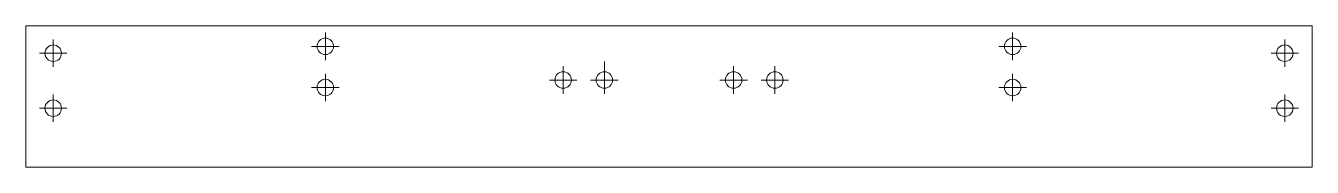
# Model space of a CAD drawing. Extents: x 0 to 936, y 0 to 103.
import ezdxf

# ---------------------------------------------------------------- set-up
doc = ezdxf.new("R2010")
doc.units = 0
doc.linetypes.add('DASHDOTX2', pattern=[50.8, 25.4, -12.7, 0, -12.7])
doc.layers.add('ALU_CHASSIS', color=7, linetype='CONTINUOUS', lineweight=0, true_color=0x000000)
doc.layers.add('axe', color=1, linetype='DASHDOTX2', lineweight=0, true_color=0xff0000)

msp = doc.modelspace()

# ---------------------------------------------------------------- linework, layer by layer
at = {"layer": 'ALU_CHASSIS'}
for p, q in [((0, 103), (0, 0)), ((936, 103), (0, 103)), ((936, 0), (936, 103)), ((0, 0), (936, 0))]:
    msp.add_line(p, q, dxfattribs=at)
for centre in [(218, 88), (718, 88), (20, 83), (916, 83), (391, 63.5), (421, 63.5), (515, 63.5), (545, 63.5), (218, 58), (718, 58), (20, 43), (916, 43)]:
    msp.add_circle(centre, 6, dxfattribs=at)
at = {"layer": 'axe'}
for p, q in [((218, 78), (218, 98)), ((718, 78), (718, 98)), ((20, 93), (20, 73)), ((228, 88), (208, 88)), ((728, 88), (708, 88)), ((916, 93), (916, 73)), ((10, 83), (30, 83)), ((421, 53.5), (421, 77.04)), ((926, 83), (906, 83)), ((218, 48), (218, 68)), ((391, 53.5), (391, 73.5)), ((515, 53.5), (515, 73.63)), ((545, 53.5), (545, 73.5)), ((718, 48), (718, 68)), ((228, 58), (208, 58)), ((401, 63.5), (381, 63.5)), ((431, 63.5), (411, 63.5)), ((505, 63.5), (525, 63.5)), ((535, 63.5), (555, 63.5)), ((728, 58), (708, 58)), ((20, 53), (20, 33)), ((916, 53), (916, 33)), ((10, 43), (30, 43)), ((926, 43), (906, 43))]:
    msp.add_line(p, q, dxfattribs=at)

doc.saveas('drawing.dxf')
